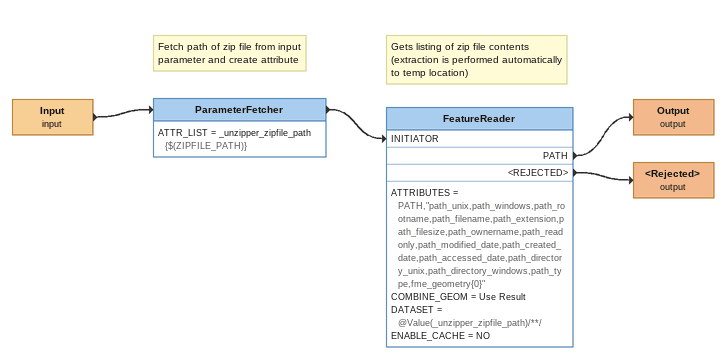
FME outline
Input (input)
    -> ParameterFetcher
Note: Fetch path of zip file from input parameter and create attribute
ParameterFetcher
    ATTR_LIST = _unzipper_zipfile_path {$(ZIPFILE_PATH)}
    -> FeatureReader [INITIATOR]
Note: Gets listing of zip file contents / (extraction is performed automatically / to temp location)
FeatureReader
    ATTRIBUTES = PATH,"path_unix,path_windows,path_rootname,path_filename,path_extension,path_filesize,path_ownername,path_readonly,path_modified_date,path_created_date,path_accessed_date,path_directory_unix,path_directory_windows,path_type,fme_geometry{0}"
    COMBINE_GEOM = Use Result
    DATASET = @Value(_unzipper_zipfile_path)/**/
    ENABLE_CACHE = NO
    PATH -> Output (output)
    <REJECTED> -> <Rejected> (output)
Output (output)
<Rejected> (output)
